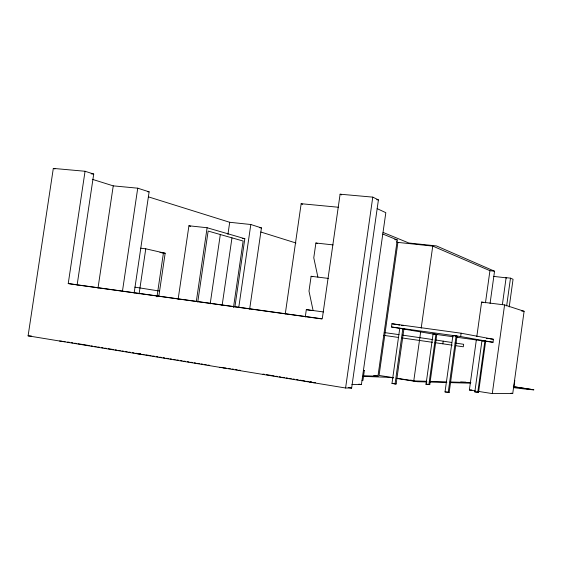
<?xml version="1.0" encoding="UTF-8"?>
<svg xmlns="http://www.w3.org/2000/svg" width="562" height="562" viewBox="0 0 562 562"><rect width="100%" height="100%" fill="white"/><g stroke="black" fill="none" stroke-linecap="round" stroke-linejoin="round"><path stroke-width="0.84" d="M456.85 337.263L493.014 342.286L493.429 339.286L461.128 333.21L391.939 323.726L391.482 326.979L400.074 328.44M502.4 304.478L506.123 277.656L510.493 278.162L513.057 279.279L509.221 306.957M478.705 391.447L492.291 393.59L504.585 304.927L481.613 302.068L476.815 336.54M506.65 305.89L510.493 278.162M492.291 393.59L512.748 393.435L524.1 311.278L504.585 304.927M513.858 387.288L514.806 380.397M426.031 384.162L433.091 333.884L436.8 334.425L429.754 384.626L426.031 384.162L429.754 384.626M428.855 384.605L435.915 334.271L436.8 334.425M442.842 343.818L443.214 341.162M448.209 392.417L456.098 335.992L457.025 336.153L449.164 392.409L448.209 392.417L445.02 391.904L452.909 335.549M493.014 342.286L460.664 336.554L461.128 333.21M475.312 390.913L469.368 389.979L476.33 339.989M485.463 302.82L489.931 270.694L432.747 246.093L397.91 242.398L396.421 241.8M474.834 391.869L481.957 340.663L485.659 341.204L478.55 392.325L474.834 391.869L475.628 391.869M490.071 303.396L494.546 271.214L436.484 245.931L408.841 243.002L383.045 232.415M477.763 392.332L484.894 341.071L485.659 341.204M351.643 388.047L378.416 199.882L372.775 197.129L340.108 194.192L322.258 318.844L68.234 283.557L85.052 171.262L53.313 168.41L28.1 335.844L345.588 387.998L351.643 388.047L348.215 387.485M351.889 384.394L361.415 384.556L385.827 212.675L377.13 208.635M382.757 234.017L397.264 239.911L377.945 376.273L363.192 375.704M397.91 242.398L379.069 375.444L393.456 377.706M395.044 383.93L402.856 328.622L403.923 328.805L396.14 383.951L395.044 383.93L391.988 383.439L399.786 328.201M396.842 378.24L413.772 380.903L420.706 331.643M421.191 328.187L432.747 246.093M305.257 317.031L306.325 309.613L323.487 311.952M328.292 278.401L311.116 276.286L308.988 291.095L313.097 310.54M333.09 244.899L315.893 243.016L313.772 257.796L317.895 277.122M345.588 387.998L372.775 197.129M233.476 307.526L243.149 241.042L208.144 231.059L197.754 302.047M234.902 306.901L244.821 238.702L207.111 227.743L188.93 225.776L178.112 299.363M238.752 307.463L250.814 224.505L229.703 222.285L148.417 196.862M249.654 309.121L261.442 227.919L250.814 224.505M285.264 313.961L301.162 203.711L338.401 207.245M158.828 296.237L165.165 253.23L145.769 248.804L140.633 248.186M196.328 301.358L207.111 227.743M210.188 303.838L220.318 234.53M227.926 234.438L229.703 222.285M222.102 305.552L231.973 237.852M98.006 288.109L113.243 185.86L92.309 179.313M122.446 291.228L137.732 188.186L113.243 185.86M134.142 293.013L149.12 191.846L137.732 188.186M139.095 293.891L145.769 248.804M156.967 296.834L163.458 252.844L160.001 252.422M68.234 283.557L77.135 284.927L93.721 174.051L85.052 171.262M445.02 391.904L445.982 391.904M469.368 389.979L471.904 389.993M309.472 382.062L311.924 382.111L310.21 381.83M313.111 382.659L315.528 382.708M391.988 383.439L393.084 383.46M426.923 381.97L417.39 381.703L396.737 378.451M429.53 382.041L446.867 382.525M450.331 382.617L470.275 383.172M460.643 381.991L465.905 382.153M413.772 380.903L426.755 381.289M429.347 381.366L446.649 381.879M450.113 381.977L470.879 382.596M362.989 376.371L389.852 377.369L393.295 377.91M219.84 367.337L222.664 367.464M223.226 367.892L226.036 368.019M141.006 354.39L144.132 354.573M137.838 353.87L140.978 354.06L139.257 353.772M62.586 341.506L65.136 341.689M59.621 341.022L62.087 341.197M28.1 335.844L31.598 336.104M91.149 173.82L93.721 174.051M376.688 199.728L378.416 199.882M147.399 191.677L149.12 191.846M394.742 239.644L397.264 239.911M259.707 227.736L261.442 227.919M242.236 238.414L244.821 238.702M489.931 270.694L494.546 271.214M493.794 276.406L506.643 277.881L506.123 277.656M161.723 252.816L165.165 253.23M521.529 310.955L524.1 311.278M134.859 287.147L159.587 291.067M486.544 338.338L488.266 338.577M489.987 338.816L493.429 339.286M391.482 326.979L460.664 336.554M454.644 335.823L457.025 336.153M453.401 336.786L430.148 333.554L401.795 328.735M77.135 284.927L321.619 318.9M384.31 332.563L399.055 334.643M402.525 335.128L432.838 339.567M383.909 335.373L398.655 337.467M402.125 337.959L432.452 342.307M373.611 375.655L377.945 376.273L374.601 375.746M435.051 342.687L452.213 345.18M455.62 345.679L463.292 346.789L463.643 344.302L455.129 342.989M435.431 339.961L451.722 342.469M513.303 386.635L533.9 389.803L513.612 386.754M511.034 393.168L512.748 393.435M410.878 380.214L412.894 380.537L409.965 380.186M476.358 391.981L478.55 392.325M393.843 383.586L396.14 383.951M446.783 392.03L449.164 392.409M358.844 384.141L361.415 384.556M67.714 342.033L69.435 342.314M71.163 342.595L72.884 342.883M74.613 343.164L76.334 343.445M78.055 343.733L89.26 345.567M90.988 345.855L92.709 346.136M94.437 346.417L96.158 346.698M97.879 346.986L99.607 347.267M101.329 347.548L103.057 347.836M104.778 348.117L106.499 348.398M108.227 348.679L113.398 349.529M115.119 349.81L116.847 350.098M118.568 350.379L120.296 350.66M122.017 350.948L123.738 351.229M125.466 351.51L127.188 351.791M128.909 352.079L130.637 352.36M132.358 352.641L134.086 352.922M135.807 353.21L137.528 353.491M145.86 354.861L151.037 355.711M152.766 355.992L154.487 356.273M156.215 356.561L157.943 356.842M159.671 357.123L161.392 357.404M163.12 357.692L164.849 357.973M166.57 358.254L168.298 358.542M170.026 358.823L171.747 359.104M173.475 359.392L175.204 359.673M176.925 359.954L178.653 360.242M180.381 360.523L182.102 360.804M183.83 361.092L185.558 361.373M187.279 361.654L189.008 361.942M190.736 362.223L192.457 362.504M194.185 362.792L195.913 363.073M197.641 363.354L199.362 363.642M201.091 363.923L202.819 364.204M204.54 364.492L206.268 364.773M207.996 365.054L209.717 365.335M228.615 368.44L230.336 368.721M232.05 369.002L233.771 369.283M235.485 369.564L237.206 369.852M238.92 370.133L240.641 370.414M262.967 374.081L264.688 374.362M266.402 374.643L274.137 375.908M275.851 376.196L277.572 376.477M279.286 376.758L281.007 377.039M282.721 377.32L284.442 377.601M286.156 377.882L287.877 378.163M289.592 378.451L291.313 378.732M293.027 379.013L294.748 379.294M296.469 379.575L298.183 379.856M299.904 380.137L305.054 380.987M306.775 381.268L308.489 381.549M433.091 333.884L433.983 334.032M306.325 309.613L311.292 310.491M481.957 340.663L482.737 340.797M391.939 323.726L396.231 324.492M397.952 324.801L399.666 325.103M401.38 325.412L403.094 325.721M311.116 276.286L312.753 276.694M188.93 225.776L190.609 226.254M481.613 302.068L483.236 302.567M53.313 168.41L54.992 168.937M260.775 232.001L295.956 243.002M315.893 243.016L317.516 243.543M301.162 203.711L302.665 204.308M340.108 194.192L341.619 194.881M362.047 380.502A13.446 0.597 8.1 0 0 362.947 380.376L364.366 370.386A13.439 0.464 8.1 0 1 363.474 370.463M533.352 389.789A39.712 1.159 8.3 0 1 513.647 387.632"/></g></svg>
